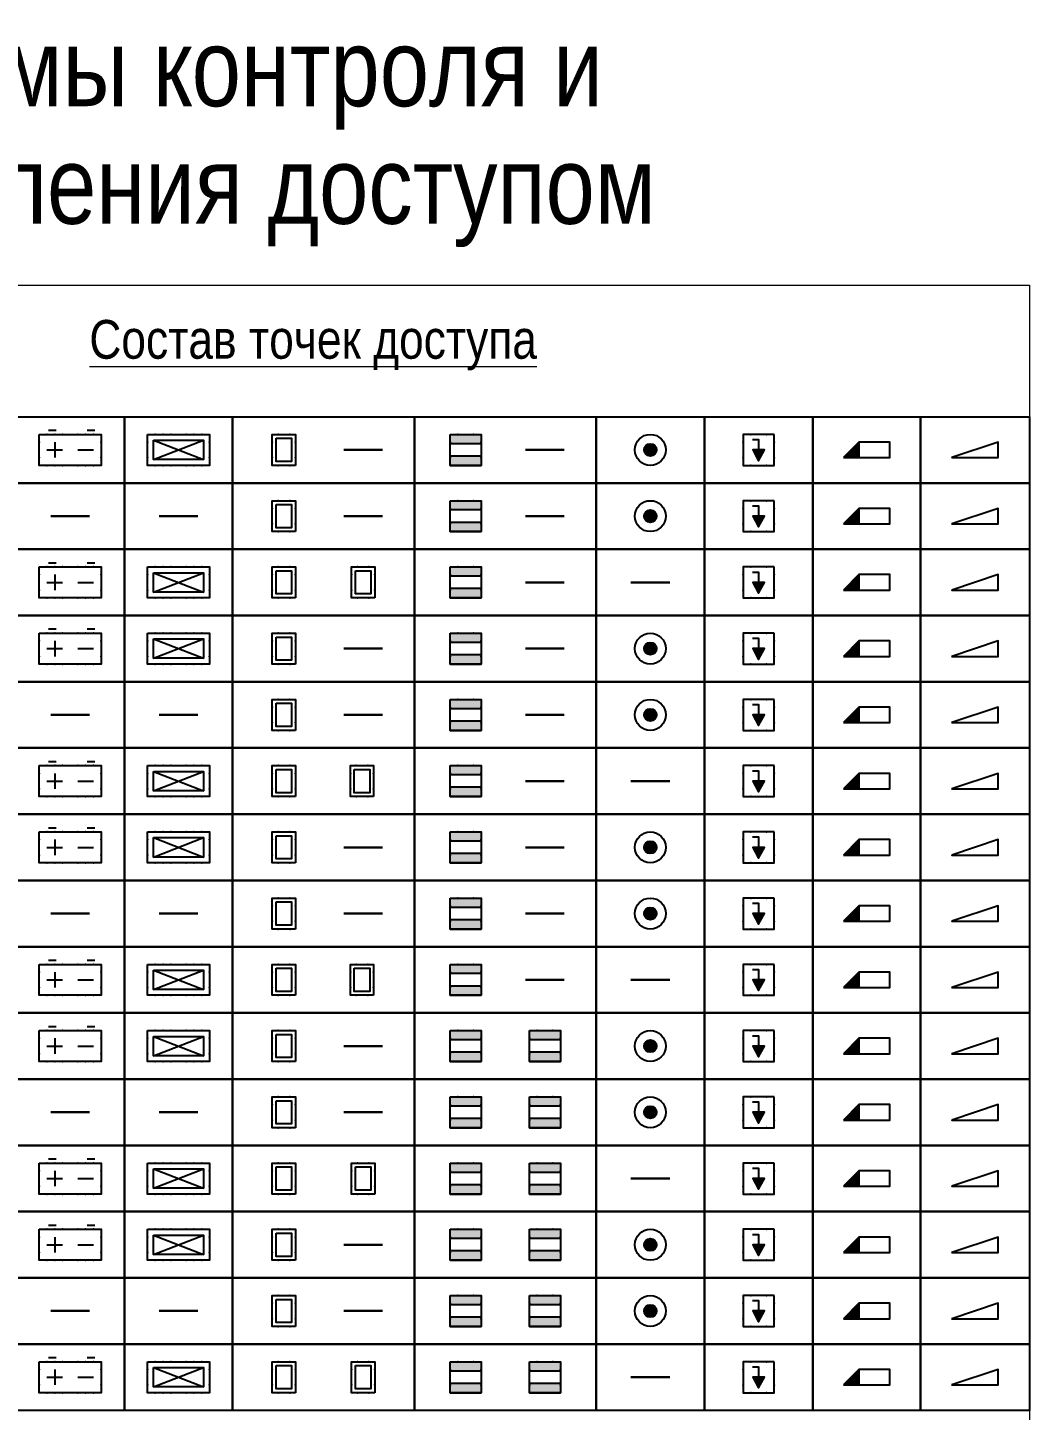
# Model space of a CAD drawing. Header units: millimetres. Extents: x -21000 to 351902, y -261781 to 19312.
# Drawn here: x 49550 to 62500, y -15040 to 2829 of the extents above; entities that cross this region are included whole.
import ezdxf
from ezdxf.enums import TextEntityAlignment as Align

# ---------------------------------------------------------------- set-up
doc = ezdxf.new("R2010")
doc.units = ezdxf.units.MM
doc.header["$MEASUREMENT"] = 0
doc.set_wipeout_variables(frame=1)
for name, color, linetype in [('_АТ-Имя', 7, 'Continuous'), ('_АТ-Спецификация', 7, 'Continuous'), ('_БЛ-Заливка', 7, 'Continuous'), ('_БЛ-Маска', 250, 'Continuous'), ('_БЛ-Рамки', 7, 'Continuous'), ('_БЛ_Заливка', 7, 'Continuous'), ('_КД', 84, 'Continuous'), ('_ЭП-Устройства', 14, 'Continuous')]:
    doc.layers.add(name, color=color, linetype=linetype)
doc.layers.add('_АТ-Примечания', color=250, linetype='Continuous', plot=False)
doc.layers.add('NOPRINT', color=50, linetype='Continuous', plot=False)
doc.styles.add('Arial_Narrow_shtamp', font='ARIALN.TTF')
doc.styles.add('ArialN-250', font='ARIALN.TTF', dxfattribs={"height": 250})
doc.styles.add('AT-Шрифт', font='ARIALN.TTF', dxfattribs={"height": 250})

# ---------------------------------------------------------------- blocks, each defined once
blk = doc.blocks.new('КД')
at = {"ltscale": 100}
blk.add_wipeout([(0, 0), (0, 4), (8, 4), (8, 0)], dxfattribs=at).dxf.layer = '_БЛ-Маска'
blk.add_lwpolyline([(0, 4), (8, 4), (8, 0), (0, 0)], close=True, dxfattribs=at)
at = {"color": 0, "linetype": 'ByBlock', "lineweight": -2, "ltscale": 100}
blk.add_lwpolyline([(0.75, 3.25), (7.25, 3.25), (7.25, 0.75), (0.75, 0.75)], close=True, dxfattribs=at)
for points in [[(0.75, 0.75), (7.25, 3.25)], [(0.75, 3.25), (7.25, 0.75)]]:
    blk.add_lwpolyline(points, dxfattribs=at)
for p in [(1, 4), (2, 4), (3, 4), (5, 4), (6, 4), (7, 4), (0, 3), (8, 3), (0, 1), (1, 0), (2, 0), (3, 0), (5, 0), (6, 0), (7, 0), (8, 1)]:
    blk.add_point(p, dxfattribs=at)
at = {"layer": '_АТ-Имя', "ltscale": 100, "style": 'AT-Шрифт'}
blk.add_attdef('NUMBER', text='', height=2, dxfattribs=at).set_placement((0, 4), align=Align.BOTTOM_LEFT)
at = {"layer": '_АТ-Примечания', "ltscale": 100, "style": 'AT-Шрифт', "flags": 1}
for tag, p in [('ABBREVIATION', (0, 0.5)), ('COMMENT1', (0, 0.04)), ('COMMENT2', (0, -0.42)), ('COMMENT3', (0, -0.88))]:
    blk.add_attdef(tag, p, '', height=0.25, dxfattribs=at)
at = {"layer": '_АТ-Спецификация', "ltscale": 100, "style": 'AT-Шрифт', "flags": 1}
for tag, p in [('NUM', (0, 4)), ('DESCRIPTION', (0, 3.5)), ('CODE', (0, 2.5)), ('NAME', (0, 3)), ('MADEBY', (0, 2)), ('POSITION', (0, 1.5)), ('POSITION2', (0, 1))]:
    blk.add_attdef(tag, p, '', height=0.25, dxfattribs=at)
blk = doc.blocks.new('СЧ')
blk.add_wipeout([(-1.5, 2), (1.5, 2), (1.5, -2), (-1.5, -2)]).dxf.layer = '_БЛ-Маска'
at = {"color": 0, "linetype": 'ByBlock', "lineweight": -2, "ltscale": 100}
blk.add_lwpolyline([(-1, 1.5), (1, 1.5), (1, -1.5), (-1, -1.5)], close=True, dxfattribs=at)
for p in [(-0.75, 2), (0.75, 2), (-1.5, 1), (1.5, 1), (-1.5, -1), (1.5, -1), (-0.75, -2), (0.75, -2)]:
    blk.add_point(p, dxfattribs=at)
at = {"layer": '_БЛ-Маска', "color": 0, "linetype": 'ByBlock', "lineweight": -2, "ltscale": 100}
blk.add_lwpolyline([(1.5, -2), (-1.5, -2), (-1.5, 2), (1.5, 2)], close=True, dxfattribs=at)
at = {"layer": '_АТ-Имя', "ltscale": 100, "style": 'AT-Шрифт'}
blk.add_attdef('NUMBER', text='', height=2, dxfattribs=at).set_placement((0, 2), align=Align.BOTTOM_CENTER)
at = {"layer": '_АТ-Примечания', "ltscale": 100, "style": 'AT-Шрифт', "flags": 1}
for tag, p in [('ABBREVIATION', (-1.5, -1.5)), ('COMMENT1', (-1.5, -1.96)), ('COMMENT2', (-1.5, -2.42)), ('COMMENT3', (-1.5, -2.88))]:
    blk.add_attdef(tag, p, '', height=0.25, dxfattribs=at)
at = {"layer": '_АТ-Спецификация', "ltscale": 100, "style": 'AT-Шрифт', "flags": 1}
for tag, p in [('NUM', (-1.5, 2)), ('CODE', (-1.5, 0.5)), ('DESCRIPTION', (-1.5, 1.5)), ('NAME', (-1.5, 1)), ('MADEBY', (-1.5, 0)), ('POSITION', (-1.5, -0.5)), ('POSITION2', (-1.5, -1))]:
    blk.add_attdef(tag, p, '', height=0.25, dxfattribs=at)
blk = doc.blocks.new('ДК')
blk.add_wipeout([(-2, 2), (2, 2), (2, -2), (-2, -2)]).dxf.layer = '_БЛ-Маска'
at = {"layer": '_БЛ-Заливка', "linetype": 'ByBlock', "lineweight": -2, "ltscale": 100}
h = blk.add_hatch(color=84, dxfattribs=at)
h.paths.add_polyline_path([(2, 2), (-2, 2), (-2, 0.8), (2, 0.8)])
h.paths.add_polyline_path([(2, -0.8), (-2, -0.8), (-2, -2), (2, -2)])
at = {"color": 0, "linetype": 'ByBlock', "lineweight": -2, "ltscale": 100}
for p, q in [((2, 0.8), (-2, 0.8)), ((2, -0.8), (-2, -0.8))]:
    blk.add_line(p, q, dxfattribs=at)
at = {"color": 0, "linetype": 'ByBlock', "lineweight": -2}
blk.add_line((-2, -2), (2, -2), dxfattribs=at)
blk.add_lwpolyline([(-2, 2), (2, 2), (2, -2), (-2, -2)], close=True)
at = {"ltscale": 100}
for p in [(-1.02, 2), (1.02, 2), (-2, 1.01), (2, 1.01), (-2, -1.01), (2, -1.01), (-1.02, -2), (1.02, -2)]:
    blk.add_point(p, dxfattribs=at)
at = {"layer": '_АТ-Имя', "ltscale": 100, "style": 'AT-Шрифт'}
blk.add_attdef('NUMBER', text='', height=2, dxfattribs=at).set_placement((0, 2), align=Align.BOTTOM_CENTER)
at = {"layer": '_АТ-Примечания', "ltscale": 100, "style": 'AT-Шрифт', "flags": 1}
for tag, p in [('ABBREVIATION', (-2, -1.5)), ('COMMENT1', (-2, -1.96)), ('COMMENT2', (-2, -2.42)), ('COMMENT3', (-2, -2.88))]:
    blk.add_attdef(tag, p, '', height=0.25, dxfattribs=at)
at = {"layer": '_АТ-Спецификация', "ltscale": 100, "style": 'AT-Шрифт', "flags": 1}
for tag, p in [('NUM', (-2, 2)), ('CODE', (-2, 0.5)), ('DESCRIPTION', (-2, 1.5)), ('NAME', (-2, 1)), ('MADEBY', (-2, 0)), ('POSITION', (-2, -0.5)), ('POSITION2', (-2, -1))]:
    blk.add_attdef(tag, p, '', height=0.25, dxfattribs=at)
blk = doc.blocks.new('КВ')
blk.add_wipeout([(2, 0), (2, -0.06), (2, -0.13), (1.99, -0.19), (1.98, -0.25), (1.98, -0.31), (1.96, -0.37), (1.95, -0.44), (1.94, -0.5), (1.92, -0.56), (1.9, -0.62), (1.88, -0.68), (1.86, -0.74), (1.84, -0.79), (1.81, -0.85), (1.78, -0.91), (1.75, -0.96), (1.72, -1.02), (1.69, -1.07), (1.65, -1.12), (1.62, -1.18), (1.58, -1.23), (1.54, -1.27), (1.5, -1.32), (1.46, -1.37), (1.41, -1.41), (1.37, -1.46), (1.32, -1.5), (1.27, -1.54), (1.23, -1.58), (1.18, -1.62), (1.12, -1.65), (1.07, -1.69), (1.02, -1.72), (0.96, -1.75), (0.91, -1.78), (0.85, -1.81), (0.79, -1.84), (0.74, -1.86), (0.68, -1.88), (0.62, -1.9), (0.56, -1.92), (0.5, -1.94), (0.44, -1.95), (0.37, -1.96), (0.31, -1.98), (0.25, -1.98), (0.19, -1.99), (0.13, -2), (0.06, -2), (0, -2), (-0.06, -2), (-0.13, -2), (-0.19, -1.99), (-0.25, -1.98), (-0.31, -1.98), (-0.37, -1.96), (-0.44, -1.95), (-0.5, -1.94), (-0.56, -1.92), (-0.62, -1.9), (-0.68, -1.88), (-0.74, -1.86), (-0.79, -1.84), (-0.85, -1.81), (-0.91, -1.78), (-0.96, -1.75), (-1.02, -1.72), (-1.07, -1.69), (-1.12, -1.65), (-1.18, -1.62), (-1.23, -1.58), (-1.27, -1.54), (-1.32, -1.5), (-1.37, -1.46), (-1.41, -1.41), (-1.46, -1.37), (-1.5, -1.32), (-1.54, -1.27), (-1.58, -1.23), (-1.62, -1.18), (-1.65, -1.12), (-1.69, -1.07), (-1.72, -1.02), (-1.75, -0.96), (-1.78, -0.91), (-1.81, -0.85), (-1.84, -0.79), (-1.86, -0.74), (-1.88, -0.68), (-1.9, -0.62), (-1.92, -0.56), (-1.94, -0.5), (-1.95, -0.44), (-1.96, -0.37), (-1.98, -0.31), (-1.98, -0.25), (-1.99, -0.19), (-2, -0.13), (-2, -0.06), (-2, 0), (-2, 0.06), (-2, 0.13), (-1.99, 0.19), (-1.98, 0.25), (-1.98, 0.31), (-1.96, 0.37), (-1.95, 0.44), (-1.94, 0.5), (-1.92, 0.56), (-1.9, 0.62), (-1.88, 0.68), (-1.86, 0.74), (-1.84, 0.79), (-1.81, 0.85), (-1.78, 0.91), (-1.75, 0.96), (-1.72, 1.02), (-1.69, 1.07), (-1.65, 1.12), (-1.62, 1.18), (-1.58, 1.23), (-1.54, 1.27), (-1.5, 1.32), (-1.46, 1.37), (-1.41, 1.41), (-1.37, 1.46), (-1.32, 1.5), (-1.27, 1.54), (-1.23, 1.58), (-1.18, 1.62), (-1.12, 1.65), (-1.07, 1.69), (-1.02, 1.72), (-0.96, 1.75), (-0.91, 1.78), (-0.85, 1.81), (-0.79, 1.84), (-0.74, 1.86), (-0.68, 1.88), (-0.62, 1.9), (-0.56, 1.92), (-0.5, 1.94), (-0.44, 1.95), (-0.37, 1.96), (-0.31, 1.98), (-0.25, 1.98), (-0.19, 1.99), (-0.13, 2), (-0.06, 2), (0, 2), (0.06, 2), (0.13, 2), (0.19, 1.99), (0.25, 1.98), (0.31, 1.98), (0.37, 1.96), (0.44, 1.95), (0.5, 1.94), (0.56, 1.92), (0.62, 1.9), (0.68, 1.88), (0.74, 1.86), (0.79, 1.84), (0.85, 1.81), (0.91, 1.78), (0.96, 1.75), (1.02, 1.72), (1.07, 1.69), (1.12, 1.65), (1.18, 1.62), (1.23, 1.58), (1.27, 1.54), (1.32, 1.5), (1.37, 1.46), (1.41, 1.41), (1.46, 1.37), (1.5, 1.32), (1.54, 1.27), (1.58, 1.23), (1.62, 1.18), (1.65, 1.12), (1.69, 1.07), (1.72, 1.02), (1.75, 0.96), (1.78, 0.91), (1.81, 0.85), (1.84, 0.79), (1.86, 0.74), (1.88, 0.68), (1.9, 0.62), (1.92, 0.56), (1.94, 0.5), (1.95, 0.44), (1.96, 0.37), (1.98, 0.31), (1.98, 0.25), (1.99, 0.19), (2, 0.13), (2, 0.06)]).dxf.layer = '_БЛ-Маска'
at = {"layer": '_БЛ-Заливка', "linetype": 'ByBlock', "lineweight": -2, "ltscale": 100}
blk.add_hatch(color=84, dxfattribs=at).paths.add_polyline_path([(0.8, 0, 1), (-0.8, 0, 1)])
blk.add_circle((0, 0), 2)
at = {"color": 0, "linetype": 'ByBlock', "lineweight": -2, "ltscale": 100}
blk.add_circle((0, 0), 0.8, dxfattribs=at)
at = {"layer": '_АТ-Имя', "ltscale": 100, "style": 'AT-Шрифт'}
blk.add_attdef('NUMBER', text='', height=2, dxfattribs=at).set_placement((0, 2), align=Align.BOTTOM_CENTER)
at = {"layer": '_АТ-Примечания', "ltscale": 100, "style": 'AT-Шрифт', "flags": 1}
for tag, p in [('ABBREVIATION', (0, -1.5)), ('COMMENT1', (0, -1.96)), ('COMMENT2', (0, -2.42)), ('COMMENT3', (0, -2.88))]:
    blk.add_attdef(tag, p, '', height=0.25, dxfattribs=at)
at = {"layer": '_АТ-Спецификация', "ltscale": 100, "style": 'AT-Шрифт', "flags": 1}
for tag, p in [('NUM', (0, 2)), ('CODE', (0, 0.5)), ('DESCRIPTION', (0, 1.5)), ('NAME', (0, 1)), ('MADEBY', (0, 0)), ('POSITION', (0, -0.5)), ('POSITION2', (0, -1))]:
    blk.add_attdef(tag, p, '', height=0.25, dxfattribs=at)
blk = doc.blocks.new('АКВ')
at = {"lineweight": 0}
blk.add_wipeout([(-2, -2), (-2, 2), (2, 2), (2, -2)], dxfattribs=at).dxf.layer = '_БЛ-Маска'
at = {"layer": '_БЛ-Заливка'}
h = blk.add_hatch(color=84, dxfattribs=at)
h.dxf.hatch_style = 1
h.paths.add_polyline_path([(0.75, 0), (0, 0), (-0.75, 0), (0, -1.39)])
blk.add_lwpolyline([(2, 2), (-2, 2), (-2, -2), (2, -2)], close=True)
blk.add_lwpolyline([(-0.81, 1.34), (0, 1.34), (0, 0), (-0.75, 0), (0, -1.39), (0.75, 0), (0, 0)])
at = {"ltscale": 100}
for p in [(-1.02, 2), (1.02, 2), (-2, 1.01), (2, 1.01), (-2, -1.01), (2, -1.01), (-1.02, -2), (1.02, -2)]:
    blk.add_point(p, dxfattribs=at)
at = {"layer": '_АТ-Имя', "ltscale": 100, "style": 'AT-Шрифт'}
blk.add_attdef('NUMBER', text='', height=2, dxfattribs=at).set_placement((0, 2), align=Align.BOTTOM_CENTER)
at = {"layer": '_АТ-Примечания', "ltscale": 100, "style": 'AT-Шрифт', "flags": 1}
for tag, p in [('ABBREVIATION', (-2, -1.5)), ('COMMENT1', (-2, -1.96)), ('COMMENT2', (-2, -2.42)), ('COMMENT3', (-2, -2.88))]:
    blk.add_attdef(tag, p, '', height=0.25, dxfattribs=at)
at = {"layer": '_АТ-Спецификация', "ltscale": 100, "style": 'AT-Шрифт', "flags": 1}
for tag, p in [('NUM', (-2, 2)), ('CODE', (-2, 0.5)), ('DESCRIPTION', (-2, 1.5)), ('NAME', (-2, 1)), ('MADEBY', (-2, 0)), ('POSITION', (-2, -0.5)), ('POSITION2', (-2, -1))]:
    blk.add_attdef(tag, p, '', height=0.25, dxfattribs=at)
blk = doc.blocks.new('ЭМ')
at = {"layer": '_АТ-Примечания', "ltscale": 100, "style": 'AT-Шрифт', "flags": 1}
for tag, p in [('ABBREVIATION', (-2, -2.5)), ('COMMENT1', (-2, -2.96)), ('COMMENT2', (-2, -3.42)), ('COMMENT3', (-2, -3.88))]:
    blk.add_attdef(tag, p, '', height=0.25, dxfattribs=at)
blk.add_wipeout([(-2, -1), (-2, 1), (2, 1), (2, -1)]).dxf.layer = '_БЛ-Маска'
at = {"layer": '_БЛ_Заливка', "ltscale": 100}
blk.add_hatch(color=84, dxfattribs=at).paths.add_polyline_path([(-2, 1), (-4, -1), (-2, -1)])
at = {"ltscale": 100}
for points in [[(-4, -1), (2, -1), (2, 1), (-2, 1), (-4, -1)], [(-2, 1), (-2, -1)]]:
    blk.add_lwpolyline(points, dxfattribs=at)
at = {"layer": '_АТ-Имя', "ltscale": 100, "style": 'AT-Шрифт'}
blk.add_attdef('NUMBER', text='', height=2, dxfattribs=at).set_placement((-1, 1), align=Align.BOTTOM_CENTER)
at = {"layer": '_АТ-Спецификация', "ltscale": 100, "style": 'AT-Шрифт', "flags": 1}
for tag, p in [('NUM', (-2, 1)), ('DESCRIPTION', (-2, 0.5)), ('NAME', (-2, 0)), ('CODE', (-2, -0.5)), ('MADEBY', (-2, -1)), ('POSITION', (-2, -1.5)), ('POSITION2', (-2, -2))]:
    blk.add_attdef(tag, p, '', height=0.25, dxfattribs=at)
blk = doc.blocks.new('ДМ')
at = {"layer": '_АТ-Примечания', "ltscale": 100, "style": 'AT-Шрифт', "flags": 1}
for tag, p in [('ABBREVIATION', (-3, -2.5)), ('COMMENT1', (-3, -2.96)), ('COMMENT2', (-3, -3.42)), ('COMMENT3', (-3, -3.88))]:
    blk.add_attdef(tag, p, '', height=0.25, dxfattribs=at)
blk.add_wipeout([(-3, -1), (3, 1), (3, -1)]).dxf.layer = '_БЛ-Маска'
at = {"color": 0, "linetype": 'ByBlock', "lineweight": -2, "ltscale": 100}
blk.add_lwpolyline([(-3, -1), (3, -1), (3, 1), (-3, -1), (-3, -1)], dxfattribs=at)
at = {"layer": '_АТ-Имя', "ltscale": 100, "style": 'AT-Шрифт'}
blk.add_attdef('NUMBER', text='', height=2, dxfattribs=at).set_placement((-3, 1), align=Align.BOTTOM_LEFT)
at = {"layer": '_АТ-Спецификация', "ltscale": 100, "style": 'AT-Шрифт', "flags": 1}
for tag, p in [('NUM', (-3, 1)), ('DESCRIPTION', (-3, 0.5)), ('NAME', (-3, 0)), ('CODE', (-3, -0.5)), ('MADEBY', (-3, -1)), ('POSITION', (-3, -1.5)), ('POSITION2', (-3, -2))]:
    blk.add_attdef(tag, p, '', height=0.25, dxfattribs=at)
blk = doc.blocks.new('РИП')
at = {"layer": '_АТ-Имя', "ltscale": 100, "style": 'AT-Шрифт'}
blk.add_attdef('NUMBER', text='', height=2, dxfattribs=at).set_placement((0, 4.54), align=Align.BOTTOM_LEFT)
blk.add_wipeout([(0, 4), (8, 4), (8, 0), (0, 0)]).dxf.layer = '_БЛ-Маска'
for p, q in [((1.19, 4.54), (2.19, 4.54)), ((6.19, 4.54), (7.19, 4.54))]:
    blk.add_line(p, q)
at = {"color": 0, "linetype": 'ByBlock', "lineweight": -2}
for p, q in [((1, 2), (3, 2)), ((2, 3), (2, 1)), ((5, 2), (7, 2))]:
    blk.add_line(p, q, dxfattribs=at)
blk.add_lwpolyline([(0, 4), (8, 4), (8, 0), (0, 0)], close=True)
at = {"color": 0, "linetype": 'ByBlock', "lineweight": -2, "ltscale": 100}
for p in [(1, 4), (2, 4), (3, 4), (5, 4), (6, 4), (7, 4), (0, 3), (8, 3), (0, 1), (8, 1), (1, 0), (2, 0), (3, 0), (5, 0), (6, 0), (7, 0)]:
    blk.add_point(p, dxfattribs=at)
at = {"layer": '_АТ-Примечания', "ltscale": 100, "style": 'AT-Шрифт', "flags": 1}
for tag, p in [('ABBREVIATION', (0, 0.5)), ('COMMENT1', (0, 0.04)), ('COMMENT2', (0, -0.42)), ('COMMENT3', (0, -0.88))]:
    blk.add_attdef(tag, p, '', height=0.25, dxfattribs=at)
at = {"layer": '_АТ-Спецификация', "ltscale": 100, "style": 'AT-Шрифт', "flags": 1}
for tag, p in [('NUM', (0, 4)), ('DESCRIPTION', (0, 3.5)), ('CODE', (0, 2.5)), ('NAME', (0, 3)), ('MADEBY', (0, 2)), ('POSITION', (0, 1.5)), ('POSITION2', (0, 1))]:
    blk.add_attdef(tag, p, '', height=0.25, dxfattribs=at)
blk = doc.blocks.new('*U2')
at = {"layer": 'NOPRINT', "lineweight": 0}
blk.add_lwpolyline([(20, 292), (205, 292), (205, 5), (20, 5)], close=True, dxfattribs=at)
at = {"layer": 'NOPRINT', "color": 1, "lineweight": 0, "style": 'Arial_Narrow_shtamp'}
blk.add_attdef('N_LISTA', text='', height=2, dxfattribs=at).set_placement((90.17, 7.42), align=Align.MIDDLE_LEFT)

msp = doc.modelspace()

# ---------------------------------------------------------------- linework, layer by layer
at = {"linetype": 'Continuous', "lineweight": 30}
for p, q in [((53638, -2628, 900), (54138, -2628, 900)), ((55988, -2628, 4500), (56488, -2628, 4500)), ((49850, -3484, 900), (50350, -3484, 900)), ((51250, -3484, 900), (51750, -3484, 900)), ((53638, -3484, 900), (54138, -3484, 900)), ((55988, -3484, 2700), (56488, -3484, 2700)), ((55988, -4340, 2700), (56488, -4340, 2700)), ((57350, -4340), (57850, -4340)), ((53638, -5196, 900), (54138, -5196, 900)), ((55988, -5196, 2700), (56488, -5196, 2700)), ((49850, -6052, 900), (50350, -6052, 900)), ((51250, -6052, 900), (51750, -6052, 900)), ((53638, -6052, 900), (54138, -6052, 900)), ((55988, -6052, 2700), (56488, -6052, 2700)), ((55988, -6908, 2700), (56488, -6908, 2700)), ((57350, -6908), (57850, -6908)), ((53638, -7764, 900), (54138, -7764, 900)), ((55988, -7764, 2700), (56488, -7764, 2700)), ((49850, -8620, 900), (50350, -8620, 900)), ((51250, -8620, 900), (51750, -8620, 900)), ((53638, -8620, 900), (54138, -8620, 900)), ((55988, -8620, 2700), (56488, -8620, 2700)), ((55988, -9476, 2700), (56488, -9476, 2700)), ((57350, -9476), (57850, -9476)), ((53638, -10332, 900), (54138, -10332, 900)), ((49850, -11188, 900), (50350, -11188, 900)), ((51250, -11188, 900), (51750, -11188, 900)), ((53638, -11188, 900), (54138, -11188, 900)), ((57350, -12044, 1800), (57850, -12044, 1800)), ((53638, -12900, 900), (54138, -12900, 900)), ((49850, -13756, 900), (50350, -13756, 900)), ((51250, -13756, 900), (51750, -13756, 900)), ((53638, -13756, 900), (54138, -13756, 900)), ((53638, -13756, 900), (54138, -13756, 900)), ((57350, -14612, 1800), (57850, -14612, 1800))]:
    msp.add_line(p, q, dxfattribs=at)
for points, elevation in [([(49400, -3056), (50800, -3056), (50800, -3912), (49400, -3912)], 900), ([(56900, -3912), (58300, -3912), (58300, -4768), (56900, -4768)], 1800), ([(49400, -5624), (50800, -5624), (50800, -6480), (49400, -6480)], 900), ([(56900, -6480), (58300, -6480), (58300, -7336), (56900, -7336)], 1800), ([(49400, -8192), (50800, -8192), (50800, -9048), (49400, -9048)], 900), ([(56900, -9048), (58300, -9048), (58300, -9904), (56900, -9904)], 1800), ([(49400, -10760), (50800, -10760), (50800, -11616), (49400, -11616)], 900), ([(56900, -11616), (58300, -11616), (58300, -12472), (56900, -12472)], 1800), ([(49400, -13328), (50800, -13328), (50800, -14184), (49400, -14184)], 900), ([(56900, -14184), (58300, -14184), (58300, -15040), (56900, -15040)], 1800)]:
    msp.add_lwpolyline(points, close=True, dxfattribs=dict(elevation=elevation))
for points in [[(50800, -3056), (52200, -3056), (52200, -3912), (50800, -3912)], [(50800, -5624), (52200, -5624), (52200, -6480), (50800, -6480)], [(50800, -8192), (52200, -8192), (52200, -9048), (50800, -9048)], [(50800, -10760), (52200, -10760), (52200, -11616), (50800, -11616)], [(50800, -13328), (52200, -13328), (52200, -14184), (50800, -14184)]]:
    msp.add_lwpolyline(points, close=True)

# ---------------------------------------------------------------- block references
at = {"layer": '_КД', "xscale": 100, "yscale": 100, "zscale": 0.1}
for name, p in [('КД', (51100, -2828, 900)), ('СЧ', (52863, -2628)), ('ДК', (55213, -2628, 900)), ('КВ', (57600, -2628, 1800)), ('АКВ', (59000, -2628, 1800)), ('ЭМ', (60497, -2628, 0)), ('ДМ', (61797, -2628, 1800)), ('СЧ', (52863, -3484)), ('ДК', (55213, -3484, -900)), ('КВ', (57600, -3484, 1800)), ('АКВ', (59000, -3484, 1800)), ('ЭМ', (60497, -3484, 0)), ('ДМ', (61797, -3484, 1800)), ('КД', (51100, -4540)), ('СЧ', (52863, -4340)), ('СЧ', (53888, -4340, 900)), ('ДК', (55213, -4340, 900)), ('АКВ', (59000, -4340, 1800)), ('ЭМ', (60497, -4340, 0)), ('ДМ', (61797, -4340, 1800)), ('КД', (51100, -5396)), ('СЧ', (52863, -5196)), ('ДК', (55213, -5196, -900)), ('КВ', (57600, -5196, 1800)), ('АКВ', (59000, -5196, 1800)), ('ЭМ', (60497, -5196, 0)), ('ДМ', (61797, -5196, 1800)), ('СЧ', (52863, -6052)), ('ДК', (55213, -6052, -900)), ('КВ', (57600, -6052, 1800)), ('АКВ', (59000, -6052, 1800)), ('ЭМ', (60497, -6052, 0)), ('ДМ', (61797, -6052, 1800)), ('КД', (51100, -7108)), ('СЧ', (52863, -6908)), ('СЧ', (53873, -6908, 900)), ('ДК', (55213, -6908, -900)), ('АКВ', (59000, -6908, 1800)), ('ЭМ', (60497, -6908, 1800)), ('ДМ', (61797, -6908, 1800)), ('КД', (51100, -10532, 900)), ('СЧ', (52863, -10332)), ('ДК', (55213, -10332, -900)), ('ДК', (56238, -10332, 2700)), ('КВ', (57600, -10332, 1800)), ('АКВ', (59000, -10332, 1800)), ('ЭМ', (60497, -10332, 0)), ('ДМ', (61797, -10332, 1800)), ('СЧ', (52863, -11188)), ('ДК', (55213, -11188, -2700)), ('ДК', (56238, -11188, 900)), ('КВ', (57600, -11188, 1800)), ('АКВ', (59000, -11188, 1800)), ('ЭМ', (60497, -11188, 1800)), ('ДМ', (61797, -11188, 1800)), ('КД', (51100, -12244)), ('СЧ', (52863, -12044)), ('СЧ', (53888, -12044, 900)), ('ДК', (55213, -12044, -900)), ('ДК', (56238, -12044, 2700)), ('АКВ', (59000, -12044, 1800)), ('ЭМ', (60497, -12044, 1800)), ('ДМ', (61797, -12044, 1800)), ('КД', (51100, -13100, 900)), ('СЧ', (52863, -12900)), ('ДК', (55213, -12900, -2700)), ('ДК', (56238, -12900, 900)), ('КВ', (57600, -12900, 1800)), ('АКВ', (59000, -12900, 1800)), ('ЭМ', (60497, -12900, 0)), ('ДМ', (61797, -12900, 1800)), ('СЧ', (52863, -13756)), ('ДК', (55213, -13756, -2700)), ('ДК', (56238, -13756, 900)), ('КВ', (57600, -13756, 1800)), ('АКВ', (59000, -13756, 1800)), ('ЭМ', (60497, -13756, 0)), ('ДМ', (61797, -13756, 1800)), ('КД', (51100, -14812, 900)), ('СЧ', (52863, -14612)), ('СЧ', (53888, -14612)), ('ДК', (55213, -14612, -2700)), ('ДК', (56238, -14612, 900)), ('АКВ', (59000, -14612, 1800)), ('ЭМ', (60497, -14612, 1800)), ('ДМ', (61797, -14612, 1800))]:
    msp.add_blockref(name, p, dxfattribs=at)
at = {"layer": '_ЭП-Устройства', "xscale": 100, "yscale": 100, "zscale": 0.1}
for p in [(49700, -2828, 900), (49700, -4540, 900), (49700, -5396, 900), (49700, -7108, 900), (49700, -10532, 900), (49700, -12244, 900), (49700, -13100, 900), (49700, -14812, 900)]:
    msp.add_blockref('РИП', p, dxfattribs=at)

# ---------------------------------------------------------------- texts
at = {"lineweight": 0, "insert": (53241, -1600), "char_height": 500, "width": 18500, "attachment_point": 8, "style": 'ArialN-250'}
msp.add_mtext('{\\LСостав точек доступа}', dxfattribs=at)
at = {"layer": '_КД', "color": 84, "style": 'AT-Шрифт'}
for s, p in [('СКУД - Системы контроля и', (41997, 1814, -900)), ('управления доступом', (46057, 294, -900))]:
    msp.add_text(s, height=1000, dxfattribs=at).set_placement(p)

# ---------------------------------------------------------------- next in the draw order: linework, layer by layer
for points, elevation in [([(49400, -2200), (50800, -2200), (50800, -3056), (49400, -3056)], 900), ([(56900, -2200), (58300, -2200), (58300, -3056), (56900, -3056)], 1800), ([(58300, -2200), (59700, -2200), (59700, -3056), (58300, -3056)], 1800), ([(61094, -2200), (62500, -2200), (62500, -3056), (61094, -3056)], 1800), ([(56900, -3056), (58300, -3056), (58300, -3912), (56900, -3912)], 1800), ([(58300, -3056), (59700, -3056), (59700, -3912), (58300, -3912)], 1800), ([(61094, -3056), (62500, -3056), (62500, -3912), (61094, -3912)], 1800), ([(49400, -3912), (50800, -3912), (50800, -4768), (49400, -4768)], 900), ([(58300, -3912), (59700, -3912), (59700, -4768), (58300, -4768)], 1800), ([(61094, -3912), (62500, -3912), (62500, -4768), (61094, -4768)], 1800), ([(49400, -4768), (50800, -4768), (50800, -5624), (49400, -5624)], 900), ([(56900, -4768), (58300, -4768), (58300, -5624), (56900, -5624)], 1800), ([(58300, -4768), (59700, -4768), (59700, -5624), (58300, -5624)], 1800), ([(61094, -4768), (62500, -4768), (62500, -5624), (61094, -5624)], 1800), ([(56900, -5624), (58300, -5624), (58300, -6480), (56900, -6480)], 1800), ([(58300, -5624), (59700, -5624), (59700, -6480), (58300, -6480)], 1800), ([(61094, -5624), (62500, -5624), (62500, -6480), (61094, -6480)], 1800), ([(49400, -6480), (50800, -6480), (50800, -7336), (49400, -7336)], 900), ([(58300, -6480), (59700, -6480), (59700, -7336), (58300, -7336)], 1800), ([(61094, -6480), (62500, -6480), (62500, -7336), (61094, -7336)], 1800), ([(49400, -9904), (50800, -9904), (50800, -10760), (49400, -10760)], 900), ([(56900, -9904), (58300, -9904), (58300, -10760), (56900, -10760)], 1800), ([(58300, -9904), (59700, -9904), (59700, -10760), (58300, -10760)], 1800), ([(61094, -9904), (62500, -9904), (62500, -10760), (61094, -10760)], 1800), ([(56900, -10760), (58300, -10760), (58300, -11616), (56900, -11616)], 1800), ([(58300, -10760), (59700, -10760), (59700, -11616), (58300, -11616)], 1800), ([(61094, -10760), (62500, -10760), (62500, -11616), (61094, -11616)], 1800), ([(49400, -11616), (50800, -11616), (50800, -12472), (49400, -12472)], 900), ([(58300, -11616), (59700, -11616), (59700, -12472), (58300, -12472)], 1800), ([(61094, -11616), (62500, -11616), (62500, -12472), (61094, -12472)], 1800), ([(49400, -12472), (50800, -12472), (50800, -13328), (49400, -13328)], 900), ([(56900, -12472), (58300, -12472), (58300, -13328), (56900, -13328)], 1800), ([(58300, -12472), (59700, -12472), (59700, -13328), (58300, -13328)], 1800), ([(61094, -12472), (62500, -12472), (62500, -13328), (61094, -13328)], 1800), ([(56900, -13328), (58300, -13328), (58300, -14184), (56900, -14184)], 1800), ([(58300, -13328), (59700, -13328), (59700, -14184), (58300, -14184)], 1800), ([(61094, -13328), (62500, -13328), (62500, -14184), (61094, -14184)], 1800), ([(49400, -14184), (50800, -14184), (50800, -15040), (49400, -15040)], 900), ([(58300, -14184), (59700, -14184), (59700, -15040), (58300, -15040)], 1800), ([(61094, -14184), (62500, -14184), (62500, -15040), (61094, -15040)], 1800)]:
    msp.add_lwpolyline(points, close=True, dxfattribs=dict(elevation=elevation))
for points in [[(50800, -2200), (52200, -2200), (52200, -3056), (50800, -3056)], [(52200, -2200), (54550, -2200), (54550, -3056), (52200, -3056)], [(54550, -2200), (56900, -2200), (56900, -3056), (54550, -3056)], [(59700, -2200), (61094, -2200), (61094, -3056), (59700, -3056)], [(52200, -3056), (54550, -3056), (54550, -3912), (52200, -3912)], [(54550, -3056), (56900, -3056), (56900, -3912), (54550, -3912)], [(59700, -3056), (61094, -3056), (61094, -3912), (59700, -3912)], [(50800, -3912), (52200, -3912), (52200, -4768), (50800, -4768)], [(52200, -3912), (54550, -3912), (54550, -4768), (52200, -4768)], [(54550, -3912), (56900, -3912), (56900, -4768), (54550, -4768)], [(59700, -3912), (61094, -3912), (61094, -4768), (59700, -4768)], [(50800, -4768), (52200, -4768), (52200, -5624), (50800, -5624)], [(52200, -4768), (54550, -4768), (54550, -5624), (52200, -5624)], [(54550, -4768), (56900, -4768), (56900, -5624), (54550, -5624)], [(59700, -4768), (61094, -4768), (61094, -5624), (59700, -5624)], [(52200, -5624), (54550, -5624), (54550, -6480), (52200, -6480)], [(54550, -5624), (56900, -5624), (56900, -6480), (54550, -6480)], [(59700, -5624), (61094, -5624), (61094, -6480), (59700, -6480)], [(50800, -6480), (52200, -6480), (52200, -7336), (50800, -7336)], [(52200, -6480), (54550, -6480), (54550, -7336), (52200, -7336)], [(54550, -6480), (56900, -6480), (56900, -7336), (54550, -7336)], [(59700, -6480), (61094, -6480), (61094, -7336), (59700, -7336)], [(50800, -9904), (52200, -9904), (52200, -10760), (50800, -10760)], [(52200, -9904), (54550, -9904), (54550, -10760), (52200, -10760)], [(54550, -9904), (56900, -9904), (56900, -10760), (54550, -10760)], [(59700, -9904), (61094, -9904), (61094, -10760), (59700, -10760)], [(52200, -10760), (54550, -10760), (54550, -11616), (52200, -11616)], [(54550, -10760), (56900, -10760), (56900, -11616), (54550, -11616)], [(59700, -10760), (61094, -10760), (61094, -11616), (59700, -11616)], [(50800, -11616), (52200, -11616), (52200, -12472), (50800, -12472)], [(52200, -11616), (54550, -11616), (54550, -12472), (52200, -12472)], [(54550, -11616), (56900, -11616), (56900, -12472), (54550, -12472)], [(59700, -11616), (61094, -11616), (61094, -12472), (59700, -12472)], [(50800, -12472), (52200, -12472), (52200, -13328), (50800, -13328)], [(52200, -12472), (54550, -12472), (54550, -13328), (52200, -13328)], [(54550, -12472), (56900, -12472), (56900, -13328), (54550, -13328)], [(59700, -12472), (61094, -12472), (61094, -13328), (59700, -13328)], [(52200, -13328), (54550, -13328), (54550, -14184), (52200, -14184)], [(54550, -13328), (56900, -13328), (56900, -14184), (54550, -14184)], [(59700, -13328), (61094, -13328), (61094, -14184), (59700, -14184)], [(50800, -14184), (52200, -14184), (52200, -15040), (50800, -15040)], [(52200, -14184), (54550, -14184), (54550, -15040), (52200, -15040)], [(54550, -14184), (56900, -14184), (56900, -15040), (54550, -15040)], [(59700, -14184), (61094, -14184), (61094, -15040), (59700, -15040)]]:
    msp.add_lwpolyline(points, close=True)

# ---------------------------------------------------------------- next in the draw order: block references
at = {"layer": '_БЛ-Рамки', "ltscale": 100, "xscale": 100, "yscale": 100, "zscale": 100}
msp.add_blockref('*U2', (42000, -29700), dxfattribs=at)

# ---------------------------------------------------------------- next in the draw order: block references
at = {"layer": '_КД', "xscale": 100, "yscale": 100, "zscale": 0.1}
for name, p in [('КД', (51100, -7964)), ('СЧ', (52863, -7764)), ('ДК', (55213, -7764, -900)), ('КВ', (57600, -7764, 1800)), ('АКВ', (59000, -7764, 1800)), ('ЭМ', (60497, -7764, 0)), ('ДМ', (61797, -7764, 1800)), ('СЧ', (52863, -8620)), ('ДК', (55213, -8620, -900)), ('КВ', (57600, -8620, 1800)), ('АКВ', (59000, -8620, 1800)), ('ЭМ', (60497, -8620, 0)), ('ДМ', (61797, -8620, 1800)), ('КД', (51100, -9676)), ('СЧ', (52863, -9476)), ('СЧ', (53873, -9476, 900)), ('ДК', (55213, -9476, -900)), ('АКВ', (59000, -9476, 1800)), ('ЭМ', (60497, -9476, 1800)), ('ДМ', (61797, -9476, 1800))]:
    msp.add_blockref(name, p, dxfattribs=at)
at = {"layer": '_ЭП-Устройства', "xscale": 100, "yscale": 100, "zscale": 0.1}
for p in [(49700, -7964, 900), (49700, -9676, 900)]:
    msp.add_blockref('РИП', p, dxfattribs=at)

# ---------------------------------------------------------------- next in the draw order: linework, layer by layer
for points, elevation in [([(49400, -7336), (50800, -7336), (50800, -8192), (49400, -8192)], 900), ([(56900, -7336), (58300, -7336), (58300, -8192), (56900, -8192)], 1800), ([(58300, -7336), (59700, -7336), (59700, -8192), (58300, -8192)], 1800), ([(61094, -7336), (62500, -7336), (62500, -8192), (61094, -8192)], 1800), ([(56900, -8192), (58300, -8192), (58300, -9048), (56900, -9048)], 1800), ([(58300, -8192), (59700, -8192), (59700, -9048), (58300, -9048)], 1800), ([(61094, -8192), (62500, -8192), (62500, -9048), (61094, -9048)], 1800), ([(49400, -9048), (50800, -9048), (50800, -9904), (49400, -9904)], 900), ([(58300, -9048), (59700, -9048), (59700, -9904), (58300, -9904)], 1800), ([(61094, -9048), (62500, -9048), (62500, -9904), (61094, -9904)], 1800)]:
    msp.add_lwpolyline(points, close=True, dxfattribs=dict(elevation=elevation))
for points in [[(50800, -7336), (52200, -7336), (52200, -8192), (50800, -8192)], [(52200, -7336), (54550, -7336), (54550, -8192), (52200, -8192)], [(54550, -7336), (56900, -7336), (56900, -8192), (54550, -8192)], [(59700, -7336), (61094, -7336), (61094, -8192), (59700, -8192)], [(52200, -8192), (54550, -8192), (54550, -9048), (52200, -9048)], [(54550, -8192), (56900, -8192), (56900, -9048), (54550, -9048)], [(59700, -8192), (61094, -8192), (61094, -9048), (59700, -9048)], [(50800, -9048), (52200, -9048), (52200, -9904), (50800, -9904)], [(52200, -9048), (54550, -9048), (54550, -9904), (52200, -9904)], [(54550, -9048), (56900, -9048), (56900, -9904), (54550, -9904)], [(59700, -9048), (61094, -9048), (61094, -9904), (59700, -9904)]]:
    msp.add_lwpolyline(points, close=True)

doc.saveas('drawing.dxf')
